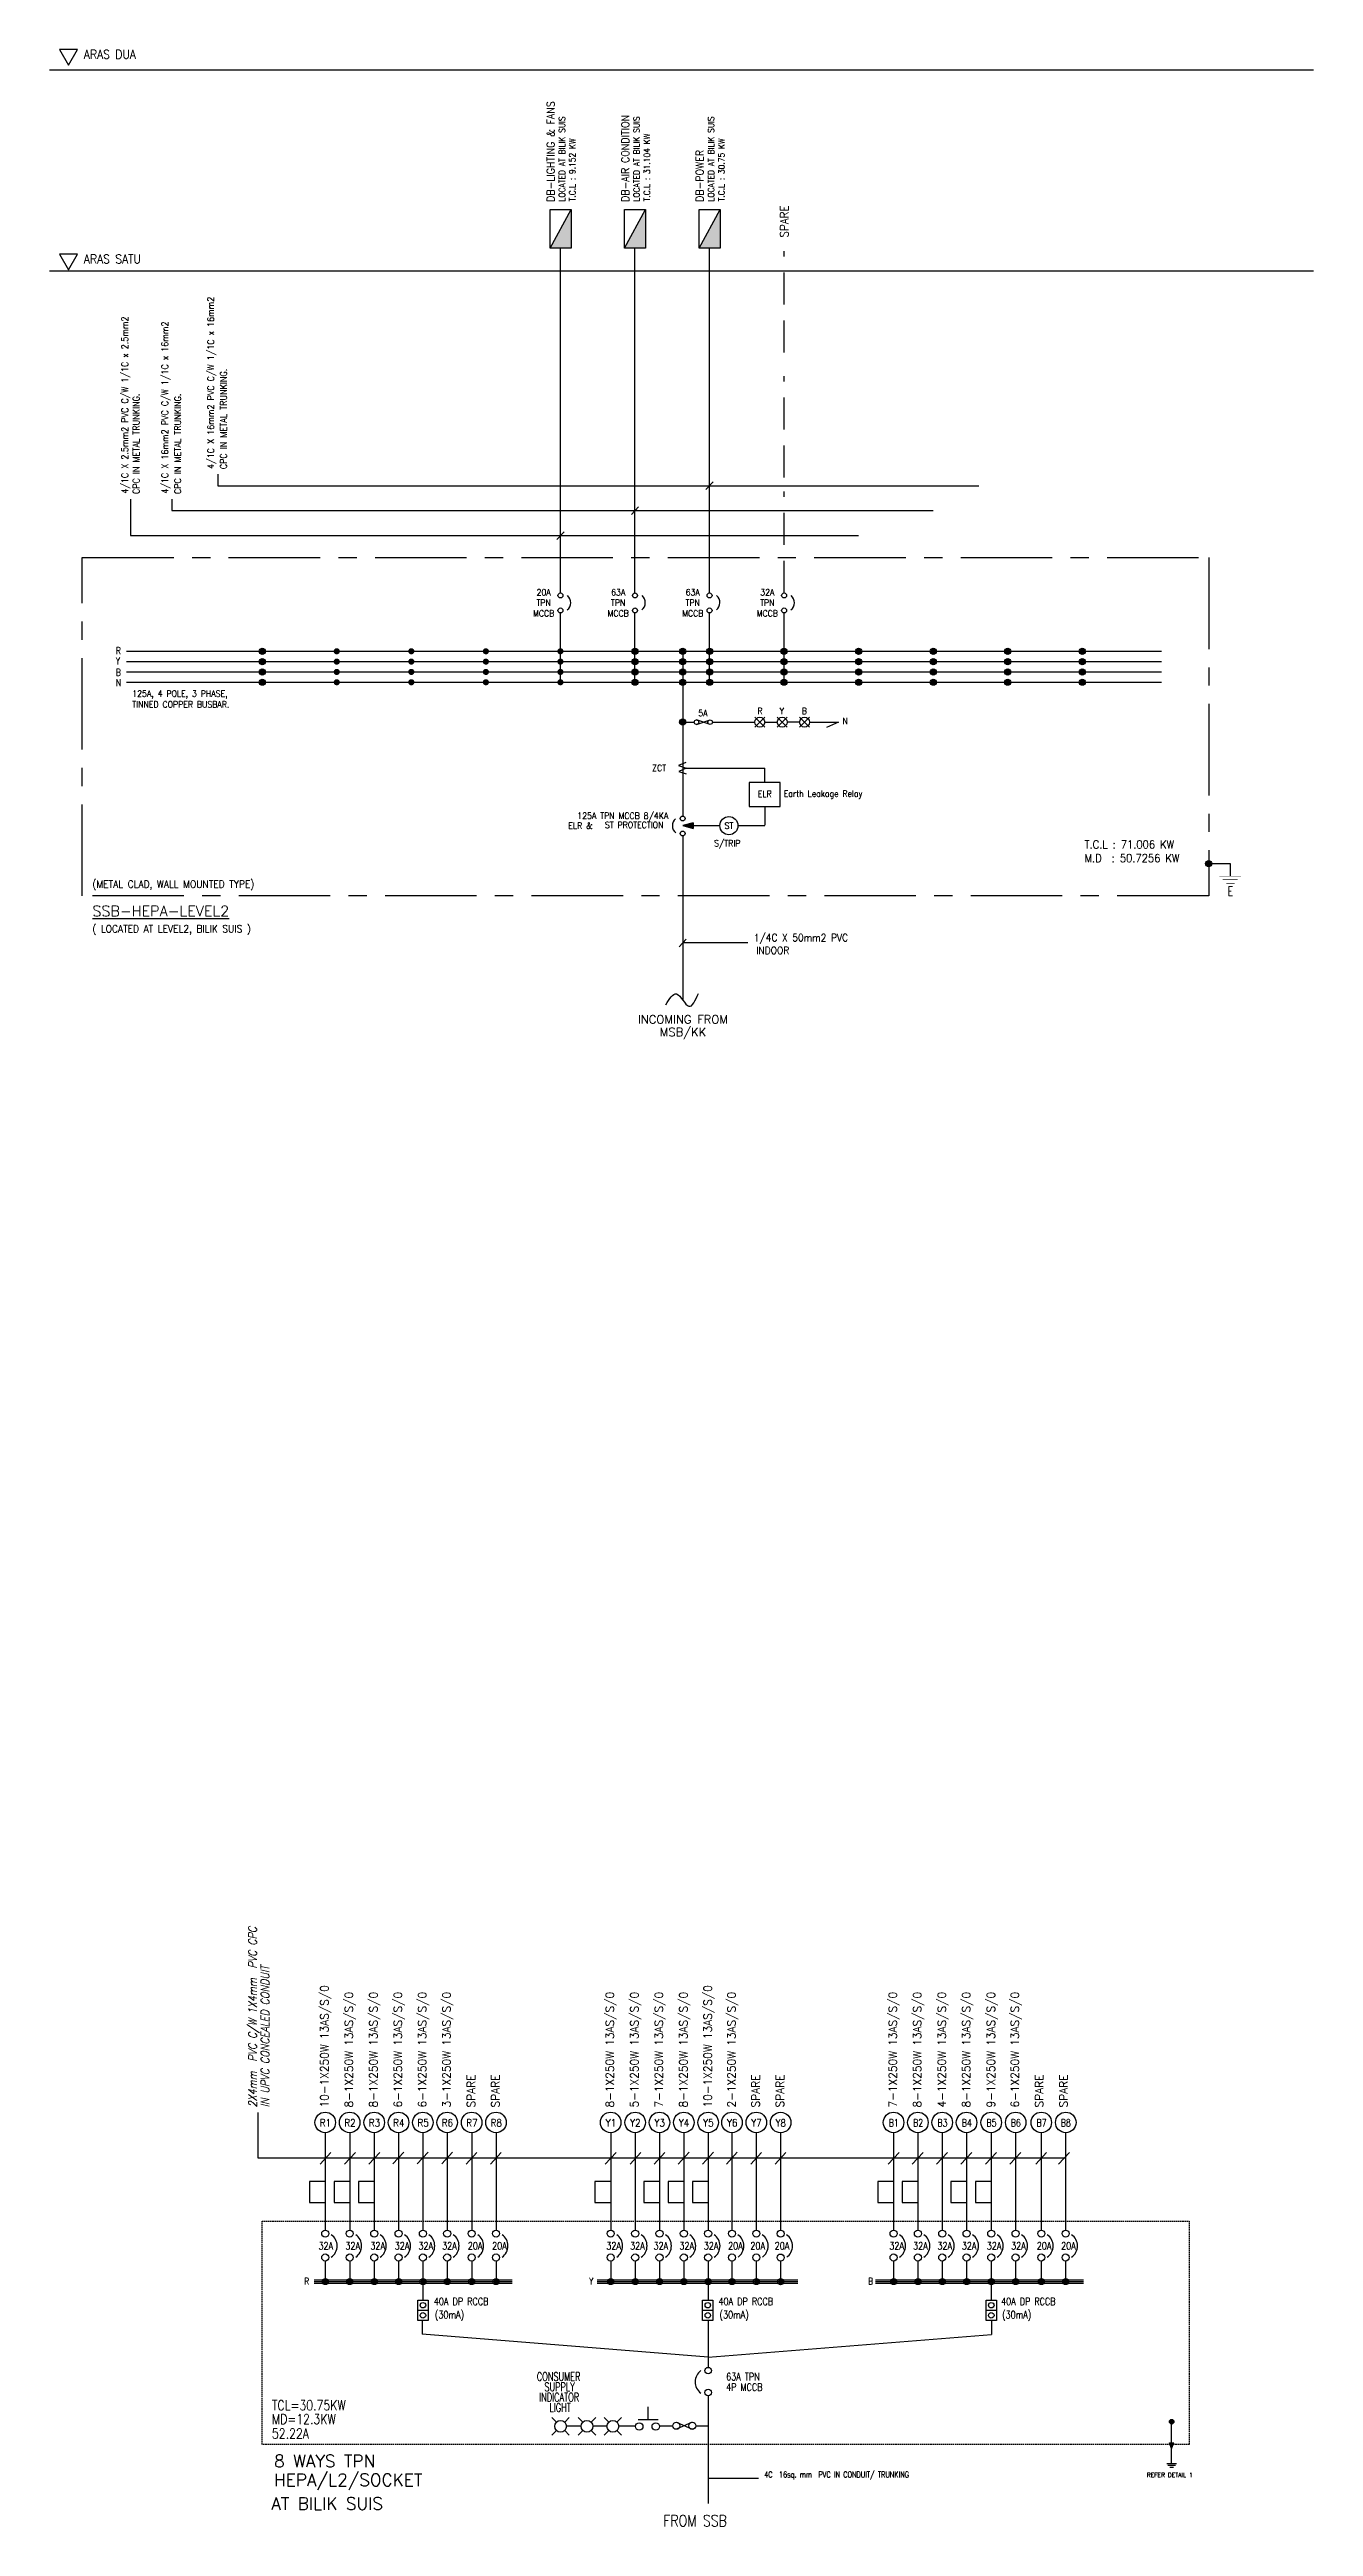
# Model space of a CAD drawing. Header units: inches. Extents: x 93485 to 389576, y 21822 to 277075.
# Drawn here: x 163229 to 232289, y 21822 to 157240 of the extents above; entities that cross this region are included whole.
import ezdxf
from ezdxf.enums import TextEntityAlignment as Align

# ---------------------------------------------------------------- set-up
doc = ezdxf.new("R2010")
doc.units = ezdxf.units.IN
doc.header["$MEASUREMENT"] = 0
for name, pattern in [('CENTERX2', [4, 2.5, -0.5, 0.5, -0.5]), ('DASHED', [0.75, 0.5, -0.25]), ('HIDDEN', [0.375, 0.25, -0.125])]:
    doc.linetypes.add(name, pattern=pattern)
for name, color, linetype in [('$_KOD', 7, 'Continuous'), ('BANGUNAN', 4, 'Continuous'), ('E-DB', 1, 'Continuous'), ('E-SCHEM', 7, 'Continuous'), ('L4', 5, 'Continuous'), ('LAMPU', 7, 'Continuous'), ('LYT', 7, 'Continuous'), ('SCHEM', 7, 'Continuous'), ('TEL', 3, 'Continuous'), ('TEXT', 2, 'Continuous')]:
    doc.layers.add(name, color=color, linetype=linetype)
doc.styles.add('230', font='ROMANS.SHX', dxfattribs={"height": 230})
doc.styles.add('300', font='ROMANS', dxfattribs={"width": 0.75, "height": 300})
doc.styles.add('400', font='ROMANS.shx', dxfattribs={"width": 0.8, "height": 4})
doc.styles.add('ITALICC', font='ITALICC.SHX', dxfattribs={"width": 0.7})
doc.styles.add('ROMANC', font='ROMANC', dxfattribs={"width": 0.8, "height": 250})
doc.styles.add('ROMAND', font='ROMAND', dxfattribs={"width": 0.75, "height": 600})
doc.styles.add('ROMANS', font='ROMANS', dxfattribs={"width": 0.7})

# ---------------------------------------------------------------- blocks, each defined once
blk = doc.blocks.new('E-DB')
at = {"layer": 'E-DB'}
for p, q in [((-440, 480), (440, 480)), ((-440, 480), (440, 0)), ((-440, 0), (-440, 480)), ((440, 0), (-440, 0)), ((440, 480), (440, 0))]:
    blk.add_line(p, q, dxfattribs=at)
at = {"layer": 'E-DB', "color": 7}
blk.add_solid([(-440, 0), (-440, 480), (440, 0)], dxfattribs=at)

msp = doc.modelspace()

# ---------------------------------------------------------------- hatches: boundary and pattern name
at = {"layer": 'E-SCHEM'}
for points in [[(174681, 124342, 1.0000001), (175017, 124342, 1.0000001)], [(174681, 123777, 1.0000001), (175017, 123777, 1.0000001)], [(174681, 123213, 1.0000001), (175017, 123213, 1.0000001)], [(178754, 124342, 1.0000001), (179091, 124342, 1.0000001)], [(178754, 123777, 1.0000001), (179091, 123777, 1.0000001)], [(178754, 123213, 1.0000001), (179091, 123213, 1.0000001)], [(182828, 124342, 1.0000001), (183165, 124342, 1.0000001)], [(182828, 123777, 1.0000001), (183165, 123777, 1.0000001)], [(182828, 123213, 1.0000001), (183165, 123213, 1.0000001)], [(186902, 124342, 1.0000001), (187239, 124342, 1.0000001)], [(186902, 123777, 1.0000001), (187239, 123777, 1.0000001)], [(186902, 123213, 1.0000001), (187239, 123213, 1.0000001)], [(190976, 124342, 1.0000001), (191312, 124342, 1.0000001)], [(190976, 123777, 1.0000001), (191312, 123777, 1.0000001)], [(190976, 123213, 1.0000001), (191312, 123213, 1.0000001)], [(195050, 124342, 1.0000001), (195386, 124342, 1.0000001)], [(195050, 123777, 1.0000001), (195386, 123777, 1.0000001)], [(195050, 123213, 1.0000001), (195386, 123213, 1.0000001)], [(197656, 124342, 1.0000001), (197992, 124342, 1.0000001)], [(197656, 123777, 1.0000001), (197992, 123777, 1.0000001)], [(197656, 123213, 1.0000001), (197992, 123213, 1.0000001)], [(199123, 124342, 1.0000001), (199460, 124342, 1.0000001)], [(199123, 123777, 1.0000001), (199460, 123777, 1.0000001)], [(199123, 123213, 1.0000001), (199460, 123213, 1.0000001)], [(203197, 124342, 1.0000001), (203534, 124342, 1.0000001)], [(203197, 123777, 1.0000001), (203534, 123777, 1.0000001)], [(203197, 123213, 1.0000001), (203534, 123213, 1.0000001)], [(207271, 124342, 1.0000001), (207607, 124342, 1.0000001)], [(207271, 123777, 1.0000001), (207607, 123777, 1.0000001)], [(207271, 123213, 1.0000001), (207607, 123213, 1.0000001)], [(211345, 124342, 1.0000001), (211681, 124342, 1.0000001)], [(211345, 123777, 1.0000001), (211681, 123777, 1.0000001)], [(211345, 123213, 1.0000001), (211681, 123213, 1.0000001)], [(215419, 124342, 1.0000001), (215755, 124342, 1.0000001)], [(215419, 123777, 1.0000001), (215755, 123777, 1.0000001)], [(215419, 123213, 1.0000001), (215755, 123213, 1.0000001)], [(219492, 124342, 1.0000001), (219829, 124342, 1.0000001)], [(219492, 123777, 1.0000001), (219829, 123777, 1.0000001)], [(219492, 123213, 1.0000001), (219829, 123213, 1.0000001)], [(174681, 122649, 1.0000001), (175017, 122649, 1.0000001)], [(178754, 122649, 1.0000001), (179091, 122649, 1.0000001)], [(182828, 122649, 1.0000001), (183165, 122649, 1.0000001)], [(186902, 122649, 1.0000001), (187239, 122649, 1.0000001)], [(190976, 122649, 1.0000001), (191312, 122649, 1.0000001)], [(195050, 122649, 1.0000001), (195386, 122649, 1.0000001)], [(197656, 122649, 1.0000001), (197992, 122649, 1.0000001)], [(199123, 122649, 1.0000001), (199460, 122649, 1.0000001)], [(203197, 122649, 1.0000001), (203534, 122649, 1.0000001)], [(207271, 122649, 1.0000001), (207607, 122649, 1.0000001)], [(211345, 122649, 1.0000001), (211681, 122649, 1.0000001)], [(215419, 122649, 1.0000001), (215755, 122649, 1.0000001)], [(219492, 122649, 1.0000001), (219829, 122649, 1.0000001)], [(197656, 120467, 1.0000001), (197992, 120467, 1.0000001)], [(226397, 112732, 1.0000001), (226734, 112732, 1.0000001)]]:
    msp.add_hatch(color=1, dxfattribs=at).paths.add_polyline_path(points)
at = {"layer": 'SCHEM', "linetype": 'Continuous'}
msp.add_hatch(color=256, dxfattribs=at).paths.add_polyline_path([(198392, 114956), (197824, 114808), (198392, 114661)])

# ---------------------------------------------------------------- linework, layer by layer
at = {"layer": '$_KOD', "color": 3, "linetype": 'Continuous'}
for p, q in [((174619, 41959, 0), (174619, 44450, 0)), ((178607, 42274, 0), (178014, 41632, 0)), ((179942, 42274, 0), (179349, 41632, 0)), ((181277, 42274, 0), (180683, 41632, 0)), ((182585, 42282, 0), (181992, 41640, 0)), ((183915, 42282, 0), (183321, 41640, 0)), ((185253, 42282, 0), (184660, 41640, 0)), ((186582, 42271, 0), (185989, 41629, 0)), ((187912, 42274, 0), (187318, 41632, 0)), ((194181, 42274, 0), (193588, 41632, 0)), ((195540, 42274, 0), (194947, 41632, 0)), ((196850, 42274, 0), (196257, 41632, 0)), ((198174, 42278, 0), (197581, 41636, 0)), ((199504, 42278, 0), (198910, 41636, 0)), ((200804, 42278, 0), (200211, 41636, 0)), ((202134, 42271, 0), (201540, 41629, 0)), ((203463, 42273, 0), (202870, 41631, 0)), ((209649, 42274, 0), (209056, 41632, 0)), ((210959, 42274, 0), (210366, 41632, 0)), ((212294, 42274, 0), (211701, 41632, 0)), ((213623, 42275, 0), (213030, 41633, 0)), ((214971, 42274, 0), (214378, 41632, 0)), ((216300, 42274, 0), (215707, 41632, 0)), ((217705, 42274, 0), (217112, 41632, 0)), ((218958, 42274, 0), (218365, 41632, 0)), ((218747, 41963, 0), (174619, 41959, 0))]:
    msp.add_line(p, q, dxfattribs=at)
for p, q in [((178291, 40689, 0), (177433, 40689, 0)), ((177433, 40689, 0), (177433, 39538, 0)), ((179630, 40689, 0), (178772, 40689, 0)), ((178772, 40689, 0), (178772, 39538, 0)), ((180969, 40689, 0), (180111, 40689, 0)), ((180111, 40689, 0), (180111, 39538, 0)), ((193890, 40689, 0), (193032, 40689, 0)), ((193032, 40689, 0), (193032, 39538, 0)), ((196558, 40689, 0), (195700, 40689, 0)), ((195700, 40689, 0), (195700, 39538, 0)), ((197887, 40689, 0), (197029, 40689, 0)), ((197029, 40689, 0), (197029, 39538, 0)), ((199216, 40689, 0), (198358, 40689, 0)), ((198358, 40689, 0), (198358, 39538, 0)), ((209348, 40689, 0), (208490, 40689, 0)), ((208490, 40689, 0), (208490, 39538, 0)), ((210677, 40689, 0), (209819, 40689, 0)), ((209819, 40689, 0), (209819, 39538, 0)), ((213335, 40689, 0), (212477, 40689, 0)), ((212477, 40689, 0), (212477, 39538, 0)), ((214684, 40689, 0), (213826, 40689, 0)), ((213826, 40689, 0), (213826, 39538, 0)), ((177433, 39538, 0), (178291, 39538, 0)), ((178772, 39538, 0), (179630, 39538, 0)), ((180111, 39538, 0), (180969, 39538, 0)), ((193032, 39538, 0), (193890, 39538, 0)), ((195700, 39538, 0), (196558, 39538, 0)), ((197029, 39538, 0), (197887, 39538, 0)), ((198358, 39538, 0), (199216, 39538, 0)), ((208490, 39538, 0), (209348, 39538, 0)), ((209819, 39538, 0), (210677, 39538, 0)), ((212477, 39538, 0), (213335, 39538, 0)), ((213826, 39538, 0), (214684, 39538, 0)), ((190673, 27776, 0), (190924, 27525, 0)), ((191629, 27776, 0), (191378, 27525, 0)), ((192272, 27298, 0), (191472, 27298, 0)), ((192115, 27776, 0), (192366, 27525, 0)), ((193071, 27776, 0), (192820, 27525, 0)), ((193687, 27298, 0), (192914, 27298, 0)), ((193530, 27776, 0), (193781, 27525, 0)), ((194486, 27776, 0), (194234, 27525, 0)), ((195246, 27298, 0), (194328, 27298, 0)), ((198349, 27521, 0), (197479, 27134, 0)), ((197479, 27521, 0), (198349, 27134, 0)), ((198521, 27328, 0), (199216, 27328, 0)), ((190924, 27071, 0), (190673, 26820, 0)), ((191378, 27071, 0), (191629, 26820, 0)), ((192366, 27071, 0), (192115, 26820, 0)), ((192820, 27071, 0), (193071, 26820, 0)), ((193781, 27071, 0), (193530, 26820, 0)), ((194234, 27071, 0), (194486, 26820, 0))]:
    msp.add_line(p, q)
at = {"color": 0}
for p, q in [((178142, 35281, 0), (178142, 35139, 0)), ((178175, 35328, 0), (178175, 35092, 0)), ((178209, 35354, 0), (178209, 35067, 0)), ((178242, 35368, 0), (178242, 35052, 0)), ((178276, 35375, 0), (178276, 35045, 0)), ((178309, 35375, 0), (178309, 35045, 0)), ((178343, 35368, 0), (178343, 35053, 0)), ((178376, 35352, 0), (178376, 35068, 0)), ((178410, 35326, 0), (178410, 35094, 0)), ((178443, 35276, 0), (178443, 35144, 0)), ((179480, 35281, 0), (179480, 35139, 0)), ((179514, 35328, 0), (179514, 35092, 0)), ((179547, 35354, 0), (179547, 35067, 0)), ((179581, 35368, 0), (179581, 35052, 0)), ((179614, 35375, 0), (179614, 35045, 0)), ((179648, 35375, 0), (179648, 35045, 0)), ((179682, 35368, 0), (179682, 35053, 0)), ((179715, 35352, 0), (179715, 35068, 0)), ((179749, 35326, 0), (179749, 35094, 0)), ((179782, 35276, 0), (179782, 35144, 0)), ((180819, 35281, 0), (180819, 35139, 0)), ((180853, 35328, 0), (180853, 35092, 0)), ((180886, 35354, 0), (180886, 35067, 0)), ((180920, 35368, 0), (180920, 35052, 0)), ((180953, 35375, 0), (180953, 35045, 0)), ((180987, 35375, 0), (180987, 35045, 0)), ((181020, 35368, 0), (181020, 35053, 0)), ((181054, 35352, 0), (181054, 35068, 0)), ((181087, 35326, 0), (181087, 35094, 0)), ((181121, 35276, 0), (181121, 35144, 0)), ((182148, 35281, 0), (182148, 35139, 0)), ((182182, 35328, 0), (182182, 35092, 0)), ((182215, 35354, 0), (182215, 35067, 0)), ((182249, 35368, 0), (182249, 35052, 0)), ((182282, 35375, 0), (182282, 35045, 0)), ((182316, 35375, 0), (182316, 35045, 0)), ((182349, 35368, 0), (182349, 35053, 0)), ((182383, 35352, 0), (182383, 35068, 0)), ((182416, 35326, 0), (182416, 35094, 0)), ((182450, 35276, 0), (182450, 35144, 0)), ((183544, 35354, 0), (183544, 35067, 0)), ((183578, 35368, 0), (183578, 35052, 0)), ((183612, 35375, 0), (183612, 35045, 0)), ((183645, 35375, 0), (183645, 35045, 0)), ((183679, 35368, 0), (183679, 35053, 0)), ((183712, 35352, 0), (183712, 35068, 0)), ((184807, 35281, 0), (184807, 35139, 0)), ((184840, 35328, 0), (184840, 35092, 0)), ((184874, 35354, 0), (184874, 35067, 0)), ((184907, 35368, 0), (184907, 35052, 0)), ((184941, 35375, 0), (184941, 35045, 0)), ((184974, 35375, 0), (184974, 35045, 0)), ((185008, 35368, 0), (185008, 35053, 0)), ((185041, 35352, 0), (185041, 35068, 0)), ((185075, 35326, 0), (185075, 35094, 0)), ((185108, 35276, 0), (185108, 35144, 0)), ((186212, 35354, 0), (186212, 35067, 0)), ((186246, 35368, 0), (186246, 35052, 0)), ((186279, 35375, 0), (186279, 35045, 0)), ((186313, 35375, 0), (186313, 35045, 0)), ((186346, 35368, 0), (186346, 35053, 0)), ((186380, 35352, 0), (186380, 35068, 0)), ((187541, 35354, 0), (187541, 35067, 0)), ((187575, 35368, 0), (187575, 35052, 0)), ((187609, 35375, 0), (187609, 35045, 0)), ((187642, 35375, 0), (187642, 35045, 0)), ((187676, 35368, 0), (187676, 35053, 0)), ((187709, 35352, 0), (187709, 35068, 0)), ((193740, 35281, 0), (193740, 35139, 0)), ((193774, 35328, 0), (193774, 35092, 0)), ((193807, 35354, 0), (193807, 35067, 0)), ((193841, 35368, 0), (193841, 35052, 0)), ((193874, 35375, 0), (193874, 35045, 0)), ((193908, 35375, 0), (193908, 35045, 0)), ((193941, 35368, 0), (193941, 35053, 0)), ((193975, 35352, 0), (193975, 35068, 0)), ((194009, 35326, 0), (194009, 35094, 0)), ((194042, 35276, 0), (194042, 35144, 0)), ((195079, 35281, 0), (195079, 35139, 0)), ((195113, 35328, 0), (195113, 35092, 0)), ((195146, 35354, 0), (195146, 35067, 0)), ((195180, 35368, 0), (195180, 35052, 0)), ((195213, 35375, 0), (195213, 35045, 0)), ((195247, 35375, 0), (195247, 35045, 0)), ((195280, 35368, 0), (195280, 35053, 0)), ((195314, 35352, 0), (195314, 35068, 0)), ((195347, 35326, 0), (195347, 35094, 0)), ((195381, 35276, 0), (195381, 35144, 0)), ((196408, 35281, 0), (196408, 35139, 0)), ((196442, 35328, 0), (196442, 35092, 0)), ((196475, 35354, 0), (196475, 35067, 0)), ((196509, 35368, 0), (196509, 35052, 0)), ((196542, 35375, 0), (196542, 35045, 0)), ((196576, 35375, 0), (196576, 35045, 0)), ((196609, 35368, 0), (196609, 35053, 0)), ((196643, 35352, 0), (196643, 35068, 0)), ((196674, 35321, 0), (196674, 35090, 0)), ((196707, 35271, 0), (196707, 35140, 0)), ((197775, 35281, 0), (197775, 35139, 0)), ((197809, 35328, 0), (197809, 35092, 0)), ((197838, 35368, 0), (197838, 35052, 0)), ((197842, 35354, 0), (197842, 35067, 0)), ((197871, 35375, 0), (197871, 35045, 0)), ((197905, 35375, 0), (197905, 35045, 0)), ((197938, 35368, 0), (197938, 35053, 0)), ((197972, 35352, 0), (197972, 35068, 0)), ((198006, 35326, 0), (198006, 35094, 0)), ((198039, 35276, 0), (198039, 35144, 0)), ((199066, 35281, 0), (199066, 35139, 0)), ((199066, 35281, 0), (199066, 35139, 0)), ((199100, 35328, 0), (199100, 35092, 0)), ((199100, 35328, 0), (199100, 35092, 0)), ((199134, 35354, 0), (199134, 35067, 0)), ((199134, 35354, 0), (199134, 35067, 0)), ((199167, 35368, 0), (199167, 35052, 0)), ((199167, 35368, 0), (199167, 35052, 0)), ((199201, 35375, 0), (199201, 35045, 0)), ((199201, 35375, 0), (199201, 35045, 0)), ((199234, 35375, 0), (199234, 35045, 0)), ((199234, 35375, 0), (199234, 35045, 0)), ((199268, 35368, 0), (199268, 35053, 0)), ((199268, 35368, 0), (199268, 35053, 0)), ((199301, 35352, 0), (199301, 35068, 0)), ((199301, 35352, 0), (199301, 35068, 0)), ((199335, 35326, 0), (199335, 35094, 0)), ((199335, 35326, 0), (199335, 35094, 0)), ((199368, 35276, 0), (199368, 35144, 0)), ((199368, 35276, 0), (199368, 35144, 0)), ((200367, 35281, 0), (200367, 35139, 0)), ((200400, 35328, 0), (200400, 35092, 0)), ((200434, 35354, 0), (200434, 35067, 0)), ((200468, 35368, 0), (200468, 35052, 0)), ((200501, 35375, 0), (200501, 35045, 0)), ((200535, 35375, 0), (200535, 35045, 0)), ((200568, 35368, 0), (200568, 35053, 0)), ((200602, 35352, 0), (200602, 35068, 0)), ((200635, 35326, 0), (200635, 35094, 0)), ((200669, 35276, 0), (200669, 35144, 0)), ((201763, 35354, 0), (201763, 35067, 0)), ((201797, 35368, 0), (201797, 35052, 0)), ((201830, 35375, 0), (201830, 35045, 0)), ((201864, 35375, 0), (201864, 35045, 0)), ((201897, 35368, 0), (201897, 35053, 0)), ((201931, 35352, 0), (201931, 35068, 0)), ((203092, 35349, 0), (203092, 35062, 0)), ((203126, 35364, 0), (203126, 35048, 0)), ((203159, 35370, 0), (203159, 35041, 0)), ((203193, 35370, 0), (203193, 35041, 0)), ((203226, 35363, 0), (203226, 35048, 0)), ((203260, 35348, 0), (203260, 35063, 0)), ((209198, 35281, 0), (209198, 35139, 0)), ((209232, 35328, 0), (209232, 35092, 0)), ((209265, 35354, 0), (209265, 35067, 0)), ((209299, 35368, 0), (209299, 35052, 0)), ((209332, 35375, 0), (209332, 35045, 0)), ((209366, 35375, 0), (209366, 35045, 0)), ((209399, 35368, 0), (209399, 35053, 0)), ((209433, 35352, 0), (209433, 35068, 0)), ((209466, 35326, 0), (209466, 35094, 0)), ((209500, 35276, 0), (209500, 35144, 0)), ((210527, 35281, 0), (210527, 35139, 0)), ((210561, 35328, 0), (210561, 35092, 0)), ((210594, 35354, 0), (210594, 35067, 0)), ((210628, 35368, 0), (210628, 35052, 0)), ((210662, 35375, 0), (210662, 35045, 0)), ((210695, 35375, 0), (210695, 35045, 0)), ((210729, 35368, 0), (210729, 35053, 0)), ((210762, 35352, 0), (210762, 35068, 0)), ((210796, 35326, 0), (210796, 35094, 0)), ((210829, 35276, 0), (210829, 35144, 0)), ((211857, 35281, 0), (211857, 35139, 0)), ((211890, 35328, 0), (211890, 35092, 0)), ((211924, 35354, 0), (211924, 35067, 0)), ((211957, 35368, 0), (211957, 35052, 0)), ((211991, 35375, 0), (211991, 35045, 0)), ((212024, 35375, 0), (212024, 35045, 0)), ((212058, 35368, 0), (212058, 35053, 0)), ((212091, 35352, 0), (212091, 35068, 0)), ((212125, 35326, 0), (212125, 35094, 0)), ((212158, 35276, 0), (212158, 35144, 0)), ((213186, 35281, 0), (213186, 35139, 0)), ((213219, 35328, 0), (213219, 35092, 0)), ((213253, 35354, 0), (213253, 35067, 0)), ((213286, 35368, 0), (213286, 35052, 0)), ((213320, 35375, 0), (213320, 35045, 0)), ((213353, 35375, 0), (213353, 35045, 0)), ((213387, 35368, 0), (213387, 35053, 0)), ((213420, 35352, 0), (213420, 35068, 0)), ((213454, 35326, 0), (213454, 35094, 0)), ((213487, 35276, 0), (213487, 35144, 0)), ((214534, 35281, 0), (214534, 35139, 0)), ((214535, 35281, 0), (214535, 35139, 0)), ((214568, 35328, 0), (214568, 35092, 0)), ((214569, 35328, 0), (214569, 35092, 0)), ((214601, 35354, 0), (214601, 35067, 0)), ((214602, 35354, 0), (214602, 35067, 0)), ((214635, 35368, 0), (214635, 35052, 0)), ((214636, 35368, 0), (214636, 35052, 0)), ((214668, 35375, 0), (214668, 35045, 0)), ((214669, 35375, 0), (214669, 35045, 0)), ((214702, 35375, 0), (214702, 35045, 0)), ((214703, 35375, 0), (214703, 35045, 0)), ((214735, 35368, 0), (214735, 35053, 0)), ((214736, 35368, 0), (214736, 35053, 0)), ((214769, 35352, 0), (214769, 35068, 0)), ((214770, 35352, 0), (214770, 35068, 0)), ((214802, 35326, 0), (214802, 35094, 0)), ((214803, 35326, 0), (214803, 35094, 0)), ((214836, 35276, 0), (214836, 35144, 0)), ((214837, 35276, 0), (214837, 35144, 0)), ((215863, 35281, 0), (215863, 35139, 0)), ((215897, 35328, 0), (215897, 35092, 0)), ((215930, 35354, 0), (215930, 35067, 0)), ((215964, 35368, 0), (215964, 35052, 0)), ((215997, 35375, 0), (215997, 35045, 0)), ((216031, 35375, 0), (216031, 35045, 0)), ((216064, 35368, 0), (216064, 35053, 0)), ((216098, 35352, 0), (216098, 35068, 0)), ((216131, 35326, 0), (216131, 35094, 0)), ((216165, 35276, 0), (216165, 35144, 0)), ((217302, 35328, 0), (217302, 35092, 0)), ((217335, 35354, 0), (217335, 35067, 0)), ((217369, 35368, 0), (217369, 35052, 0)), ((217402, 35375, 0), (217402, 35045, 0)), ((217436, 35375, 0), (217436, 35045, 0)), ((217469, 35368, 0), (217469, 35053, 0)), ((217503, 35352, 0), (217503, 35068, 0)), ((217536, 35326, 0), (217536, 35094, 0)), ((218631, 35328, 0), (218631, 35092, 0)), ((218664, 35354, 0), (218664, 35067, 0)), ((218698, 35368, 0), (218698, 35052, 0)), ((218731, 35375, 0), (218731, 35045, 0)), ((218765, 35375, 0), (218765, 35045, 0)), ((218798, 35368, 0), (218798, 35053, 0)), ((218832, 35352, 0), (218832, 35068, 0)), ((218865, 35326, 0), (218865, 35094, 0))]:
    msp.add_line(p, q, dxfattribs=at)
at = {"linetype": 'Continuous'}
for p, q in [((196488, 27645, 0), (195396, 27645, 0)), ((195943, 27634, 0), (195943, 28358, 0)), ((197288, 27298, 0), (196534, 27298, 0))]:
    msp.add_line(p, q, dxfattribs=at)
for centre, major_axis, start_param, end_param in [((191151, 27298, 0), (-321, 0), 3.1424559, 9.4256412), ((192593, 27298, 0), (-321, 0), 3.1424559, 9.4256412), ((194008, 27298, 0), (-321, 0), 3.1422575, 9.4254428), ((195450, 27290, 0), (204, 0), -0.0009439, 6.2822414), ((196352, 27290, 0), (204, 0), -0.0009439, 6.2822414), ((197479, 27328, 0), (193, 0), -0.0012949, 6.2818904), ((198349, 27328, 0), (193, 0), -0.0023656, 6.2808197)]:
    msp.add_ellipse(centre, major_axis=major_axis, ratio=1, start_param=start_param, end_param=end_param)
at = {"layer": 'BANGUNAN', "color": 255, "linetype": 'Continuous'}
for p, q in [((178291, 43351, 0), (178291, 38027, 0)), ((179630, 43351, 0), (179630, 38027, 0)), ((180969, 43351, 0), (180969, 38027, 0)), ((182298, 43351, 0), (182298, 38027, 0)), ((183627, 43351, 0), (183627, 38027, 0)), ((184956, 43351, 0), (184956, 38027, 0)), ((186295, 43351, 0), (186295, 38027, 0)), ((187624, 43351, 0), (187624, 38027, 0)), ((193890, 43351, 0), (193890, 38027, 0)), ((195229, 43351, 0), (195229, 38027, 0)), ((196558, 43351, 0), (196558, 38027, 0)), ((197887, 43351, 0), (197887, 38027, 0)), ((199216, 43351, 0), (199216, 38027, 0)), ((200516, 43351, 0), (200516, 38027, 0)), ((201846, 43351, 0), (201847, 38027, 0)), ((203175, 43346, 0), (203177, 38022, 0)), ((209348, 43351, 0), (209348, 38027, 0)), ((210677, 43351, 0), (210677, 38027, 0)), ((212006, 43351, 0), (212006, 38027, 0)), ((213335, 43351, 0), (213335, 38027, 0)), ((214684, 43351, 0), (214684, 38027, 0)), ((216013, 43351, 0), (216013, 38027, 0)), ((217418, 43351, 0), (217418, 38027, 0)), ((218747, 43351, 0), (218747, 38027, 0)), ((177694, 35304, 0), (188512, 35304, 0)), ((177694, 35210, 0), (188512, 35210, 0)), ((178291, 36334, 0), (178291, 35210, 0)), ((179630, 36334, 0), (179630, 35210, 0)), ((180969, 36334, 0), (180969, 35210, 0)), ((182298, 36334, 0), (182298, 35210, 0)), ((183627, 36334, 0), (183627, 35210, 0)), ((184956, 36334, 0), (184956, 35210, 0)), ((186295, 36334, 0), (186295, 35210, 0)), ((187624, 36334, 0), (187624, 35210, 0)), ((193158, 35304, 0), (204107, 35304, 0)), ((193158, 35210, 0), (204107, 35210, 0)), ((193890, 36334, 0), (193890, 35210, 0)), ((195229, 36334, 0), (195229, 35210, 0)), ((196558, 36334, 0), (196558, 35210, 0)), ((197887, 36334, 0), (197887, 35210, 0)), ((199216, 36334, 0), (199216, 35210, 0)), ((200517, 36334, 0), (200517, 35210, 0)), ((201846, 36334, 0), (201846, 35210, 0)), ((203175, 36329, 0), (203175, 35206, 0)), ((208362, 35304, 0), (219729, 35304, 0)), ((208362, 35210, 0), (219729, 35210, 0)), ((209348, 36334, 0), (209348, 35210, 0)), ((210677, 36334, 0), (210677, 35210, 0)), ((212006, 36334, 0), (212006, 35210, 0)), ((213335, 36334, 0), (213335, 35210, 0)), ((214684, 36334, 0), (214684, 35210, 0)), ((216013, 36334, 0), (216013, 35210, 0)), ((217418, 36334, 0), (217418, 35210, 0)), ((218747, 36334, 0), (218747, 35210, 0)), ((177694, 35116, 0), (188512, 35116, 0)), ((193158, 35116, 0), (204107, 35116, 0)), ((208362, 35116, 0), (219729, 35116, 0)), ((224541, 26086, 0), (224418, 26390, 0)), ((224541, 26086, 0), (224665, 26390, 0))]:
    msp.add_line(p, q, dxfattribs=at)
at = {"layer": 'BANGUNAN', "color": 255}
for p, q in [((183626, 35210, 0), (183626, 34202, 0)), ((199216, 35210, 0), (199216, 34202, 0)), ((214685, 35210, 0), (214685, 34202, 0)), ((183347, 33076, 0), (183347, 34202, 0)), ((183347, 34202, 0), (183910, 34202, 0)), ((183910, 34202, 0), (183910, 33076, 0)), ((198911, 34202, 0), (199473, 34202, 0)), ((198911, 33076, 0), (198911, 34202, 0)), ((199473, 34202, 0), (199473, 33076, 0)), ((214402, 34202, 0), (214965, 34202, 0)), ((214402, 33076, 0), (214402, 34202, 0)), ((214965, 34202, 0), (214965, 33076, 0)), ((183347, 33639, 0), (183910, 33639, 0)), ((183910, 33076, 0), (183347, 33076, 0)), ((183597, 33076, 0), (183597, 32332, 0)), ((198911, 33639, 0), (199473, 33639, 0)), ((199473, 33076, 0), (198911, 33076, 0)), ((199216, 33076, 0), (199216, 30518, 0)), ((214402, 33639, 0), (214965, 33639, 0)), ((214965, 33076, 0), (214402, 33076, 0)), ((214691, 33067, 0), (214691, 32317, 0)), ((199216, 31070, 0), (183597, 32332, 0)), ((199216, 31070, 0), (214691, 32317, 0)), ((199216, 28971, 0), (199216, 23078, 0)), ((224419, 27550, 0), (224545, 27676, 0)), ((224420, 27569, 0), (224525, 27675, 0)), ((224420, 27533, 0), (224562, 27674, 0)), ((224424, 27518, 0), (224577, 27671, 0)), ((224425, 27594, 0), (224501, 27669, 0)), ((224429, 27504, 0), (224591, 27666, 0)), ((224435, 27492, 0), (224603, 27659, 0)), ((224442, 27480, 0), (224614, 27652, 0)), ((224451, 27470, 0), (224624, 27644, 0)), ((224460, 27461, 0), (224634, 27634, 0)), ((224471, 27453, 0), (224642, 27624, 0)), ((224482, 27445, 0), (224649, 27613, 0)), ((224495, 27439, 0), (224655, 27600, 0)), ((224508, 27435, 0), (224660, 27586, 0)), ((224524, 27431, 0), (224663, 27571, 0)), ((224541, 25273, 0), (224541, 27553, 0)), ((224541, 27430, 0), (224664, 27553, 0)), ((224561, 27432, 0), (224663, 27533, 0)), ((224587, 27439, 0), (224656, 27507, 0)), ((224418, 26390, 0), (224665, 26390, 0)), ((224422, 26380, 0), (224431, 26390, 0)), ((224427, 26367, 0), (224450, 26390, 0)), ((224432, 26354, 0), (224468, 26390, 0)), ((224438, 26341, 0), (224487, 26390, 0)), ((224443, 26327, 0), (224506, 26390, 0)), ((224448, 26314, 0), (224524, 26390, 0)), ((224454, 26301, 0), (224543, 26390, 0)), ((224459, 26288, 0), (224561, 26390, 0)), ((224465, 26274, 0), (224580, 26390, 0)), ((224470, 26261, 0), (224599, 26390, 0)), ((224475, 26248, 0), (224617, 26390, 0)), ((224481, 26235, 0), (224636, 26390, 0)), ((224486, 26221, 0), (224655, 26390, 0)), ((224492, 26208, 0), (224660, 26376, 0)), ((224497, 26195, 0), (224647, 26345, 0)), ((224502, 26182, 0), (224634, 26314, 0)), ((224508, 26169, 0), (224621, 26282, 0)), ((224513, 26155, 0), (224609, 26251, 0)), ((224518, 26142, 0), (224596, 26220, 0)), ((224524, 26129, 0), (224583, 26188, 0)), ((224529, 26116, 0), (224570, 26157, 0)), ((224535, 26102, 0), (224558, 26126, 0)), ((224540, 26089, 0), (224545, 26094, 0)), ((224278, 25273, 0), (224805, 25273, 0)), ((224331, 25167, 0), (224752, 25167, 0)), ((224436, 25062, 0), (224647, 25062, 0))]:
    msp.add_line(p, q, dxfattribs=at)
at = {"layer": 'BANGUNAN', "color": 4, "linetype": 'HIDDEN', "ltscale": 300, "elevation": 0}
msp.add_lwpolyline([(174838, 38519), (225492, 38519), (225492, 26295), (174838, 26295)], close=True, dxfattribs=at)
at = {"layer": 'BANGUNAN', "color": 255, "linetype": 'Continuous'}
for centre, radius in [((178291, 43912, 0), 561), ((179630, 43912, 0), 561), ((180969, 43912, 0), 561), ((182298, 43912, 0), 561), ((183627, 43912, 0), 561), ((184956, 43912, 0), 561), ((186295, 43912, 0), 561), ((187624, 43912, 0), 561), ((193890, 43912, 0), 561), ((195229, 43912, 0), 561), ((196558, 43912, 0), 561), ((197887, 43912, 0), 561), ((199216, 43912, 0), 561), ((200516, 43912, 0), 561), ((201846, 43912, 0), 561), ((203175, 43907, 0), 561), ((209348, 43912, 0), 561), ((210677, 43912, 0), 561), ((212006, 43912, 0), 561), ((213335, 43912, 0), 561), ((214684, 43912, 0), 561), ((216022, 43912, 0), 561), ((217418, 43912, 0), 561), ((218756, 43912, 0), 561), ((178291, 37833, 0), 193), ((179630, 37833, 0), 193), ((180969, 37833, 0), 193), ((182298, 37833, 0), 193), ((183627, 37833, 0), 193), ((184956, 37833, 0), 193), ((186295, 37833, 0), 193), ((187624, 37833, 0), 193), ((193890, 37833, 0), 193), ((195229, 37833, 0), 193), ((196558, 37833, 0), 193), ((197887, 37833, 0), 193), ((199216, 37833, 0), 193), ((200516, 37833, 0), 193), ((201846, 37833, 0), 193), ((203175, 37829, 0), 193), ((209348, 37833, 0), 193), ((210677, 37833, 0), 193), ((212006, 37833, 0), 193), ((213335, 37833, 0), 193), ((214684, 37833, 0), 193), ((216013, 37833, 0), 193), ((217418, 37833, 0), 193), ((218747, 37833, 0), 193), ((178291, 36527, 0), 193), ((179630, 36527, 0), 193), ((180969, 36527, 0), 193), ((182298, 36527, 0), 193), ((183627, 36527, 0), 193), ((184956, 36527, 0), 193), ((186295, 36527, 0), 193), ((187624, 36527, 0), 193), ((193890, 36527, 0), 193), ((195229, 36527, 0), 193), ((196558, 36527, 0), 193), ((197887, 36527, 0), 193), ((199216, 36527, 0), 193), ((200517, 36527, 0), 193), ((201846, 36527, 0), 193), ((203175, 36523, 0), 193), ((209348, 36527, 0), 193), ((210677, 36527, 0), 193), ((212006, 36527, 0), 193), ((213335, 36527, 0), 193), ((214684, 36527, 0), 193), ((216013, 36527, 0), 193), ((217418, 36527, 0), 193), ((218747, 36527, 0), 193), ((178291, 35210, 0), 166), ((179630, 35210, 0), 166), ((180969, 35210, 0), 166), ((182298, 35210, 0), 166), ((183627, 35210, 0), 166), ((184956, 35210, 0), 166), ((186295, 35210, 0), 166), ((187624, 35210, 0), 166), ((193890, 35210, 0), 166), ((195229, 35210, 0), 166), ((196558, 35210, 0), 166), ((197887, 35210, 0), 166), ((199216, 35210, 0), 166), ((199216, 35210, 0), 166), ((200517, 35210, 0), 166), ((201846, 35210, 0), 166), ((203175, 35206, 0), 166), ((209348, 35210, 0), 166), ((210677, 35210, 0), 166), ((212006, 35210, 0), 166), ((213335, 35210, 0), 166), ((214684, 35210, 0), 166), ((214685, 35210, 0), 166), ((216013, 35210, 0), 166), ((217418, 35210, 0), 166), ((218747, 35210, 0), 166), ((183630, 33917, 0), 150), ((199194, 33917, 0), 150), ((214685, 33917, 0), 150), ((183630, 33364, 0), 150), ((199194, 33364, 0), 150), ((214685, 33364, 0), 150), ((199216, 30342, 0), 176), ((199216, 29147, 0), 176), ((224541, 27553, 0), 123)]:
    msp.add_circle(centre, radius, dxfattribs=at)
for centre, start, end in [((178189, 37158, 0), 305.15395, 55.05102), ((179528, 37158, 0), 305.15395, 55.05102), ((180867, 37158, 0), 305.15395, 55.05102), ((182196, 37158, 0), 305.15395, 55.05102), ((183525, 37158, 0), 305.15395, 55.05102), ((184854, 37158, 0), 305.15395, 55.05102), ((186193, 37158, 0), 305.15395, 55.05102), ((187522, 37158, 0), 305.15395, 55.05102), ((193788, 37158, 0), 305.15395, 55.05102), ((195127, 37158, 0), 305.15395, 55.05102), ((196456, 37158, 0), 305.15395, 55.05102), ((197785, 37158, 0), 305.15395, 55.05102), ((199114, 37158, 0), 305.15395, 55.05102), ((200415, 37158, 0), 305.15395, 55.05102), ((201744, 37158, 0), 305.15395, 55.05102), ((203073, 37154, 0), 305.15395, 55.05102), ((209246, 37158, 0), 305.15395, 55.05102), ((210575, 37158, 0), 305.15395, 55.05102), ((211904, 37158, 0), 305.15395, 55.05102), ((213234, 37158, 0), 305.15395, 55.05102), ((214582, 37158, 0), 305.15395, 55.05102), ((215911, 37158, 0), 305.15395, 55.05102), ((217316, 37158, 0), 305.15395, 55.05102), ((218645, 37158, 0), 305.15395, 55.05102), ((199255, 29730, 0), 124.94898, 234.84605)]:
    msp.add_arc(centre, 752, start, end, dxfattribs=at)
at = {"layer": 'E-SCHEM', "color": 1, "linetype": 'Continuous'}
for p, q in [((191144, 127529), (191144, 146386)), ((195218, 127529), (195218, 146386)), ((199292, 127529), (199292, 146386)), ((191144, 127529), (191144, 134455)), ((195218, 127529), (195218, 134455)), ((191144, 122649), (191144, 126440)), ((195218, 122649), (195218, 126440)), ((199292, 122649), (199292, 126440)), ((203365, 122649), (203365, 126440)), ((197824, 124342), (197824, 115334)), ((197824, 118815), (197824, 118413)), ((197824, 114245), (197824, 105279))]:
    msp.add_line(p, q, dxfattribs=at)
at = {"layer": 'E-SCHEM', "color": 9}
for p, q in [((172416, 134019), (172416, 133390)), ((172416, 133390), (214014, 133390)), ((167649, 132663), (167649, 130668)), ((169915, 132663), (169915, 132034)), ((169915, 132034), (211513, 132034)), ((167649, 130668), (207439, 130668)), ((201376, 108400), (197824, 108400))]:
    msp.add_line(p, q, dxfattribs=at)
at = {"layer": 'E-SCHEM', "color": 4, "linetype": 'Continuous'}
for p, q in [((199489, 133599), (199094, 133181)), ((195415, 132243), (195021, 131824)), ((191341, 130877), (190947, 130458)), ((167435, 124342), (223981, 124342)), ((167435, 123777), (223981, 123777)), ((167435, 123213), (223981, 123213)), ((167435, 122649), (223981, 122649)), ((198021, 108609), (197627, 108191))]:
    msp.add_line(p, q, dxfattribs=at)
at = {"layer": 'E-SCHEM'}
for p, q in [((202314, 120742), (201763, 120191)), ((201763, 120742), (202314, 120191)), ((203536, 120742), (202985, 120191)), ((202985, 120742), (203536, 120191)), ((204208, 120742), (204758, 120191)), ((204758, 120742), (204208, 120191)), ((198001, 118265), (197601, 118093)), ((197601, 118093), (198012, 117949)), ((198012, 117949), (197612, 117777)), ((197612, 117777), (198023, 117634))]:
    msp.add_line(p, q, dxfattribs=at)
for centre, radius in [((191144, 127394), 135), ((195218, 127394), 135), ((199292, 127394), 135), ((203365, 127394), 135), ((191144, 126575), 135), ((195218, 126575), 135), ((199292, 126575), 135), ((203365, 126575), 135), ((174849, 124342), 168), ((174849, 123777), 168), ((174849, 123213), 168), ((195218, 124342), 168), ((195218, 123777), 168), ((195218, 123213), 168), ((197824, 124342), 168), ((197824, 124342), 168), ((197824, 123777), 168), ((197824, 123777), 168), ((197824, 123213), 168), ((197824, 123213), 168), ((199292, 124342), 168), ((199292, 123777), 168), ((199292, 123213), 168), ((203365, 124342), 168), ((203365, 123777), 168), ((203365, 123213), 168), ((207439, 124342), 168), ((207439, 123777), 168), ((207439, 123213), 168), ((211513, 124342), 168), ((211513, 123777), 168), ((211513, 123213), 168), ((215587, 124342), 168), ((215587, 123777), 168), ((215587, 123213), 168), ((219661, 124342), 168), ((219661, 123777), 168), ((219661, 123213), 168), ((174849, 122649), 168), ((195218, 122649), 168), ((197824, 122649), 168), ((199292, 122649), 168), ((203365, 122649), 168), ((207439, 122649), 168), ((211513, 122649), 168), ((215587, 122649), 168), ((219661, 122649), 168), ((197824, 120467), 168), ((197824, 115199), 135), ((197824, 114380), 135), ((226566, 112732), 168)]:
    msp.add_circle(centre, radius, dxfattribs=at)
at = {"layer": 'E-SCHEM', "color": 1, "linetype": 'Continuous'}
for centre, start, end in [((191205, 126999), 308.52172, 49.94928), ((195279, 126999), 308.52172, 49.94928), ((199353, 126999), 308.52172, 49.94928), ((203426, 126999), 308.52172, 49.94928), ((197763, 114804), 130.05072, 231.47828)]:
    msp.add_arc(centre, 503, start, end, dxfattribs=at)
at = {"layer": 'E-SCHEM', "color": 1}
msp.add_spline([(196898, 105021), (197493, 105607), (198160, 104931), (198683, 105625)], degree=3, dxfattribs=at)
at = {"layer": 'L4', "color": 9, "linetype": 'CENTERX2', "ltscale": 2000}
msp.add_lwpolyline([(165015, 129463), (226566, 129463), (226566, 110967), (165015, 110967)], close=True, dxfattribs=at)
at = {"layer": 'LAMPU', "linetype": 'Continuous'}
msp.add_line((199216, 24456, 0), (201964, 24456, 0), dxfattribs=at)
at = {"layer": 'SCHEM', "color": 10, "linetype": 'DASHED', "ltscale": 3500}
for p, q in [((203365, 140672), (203365, 146215)), ((203365, 133848), (203365, 139391)), ((203365, 127529), (203365, 133072))]:
    msp.add_line(p, q, dxfattribs=at)
at = {"layer": 'SCHEM'}
for p, q in [((198576, 120344), (199323, 120590)), ((199323, 120344), (198576, 120590)), ((197824, 120467), (198453, 120467)), ((199446, 120467), (201770, 120467)), ((202307, 120467), (202993, 120467)), ((204215, 120467), (203529, 120467)), ((204751, 120467), (206340, 120467)), ((206340, 120467), (205691, 120172)), ((206340, 120467), (205691, 120172)), ((197982, 117949), (202307, 117949)), ((202307, 117174), (202307, 117949)), ((198392, 114956), (197824, 114808)), ((197824, 114808), (198392, 114661)), ((198392, 114956), (198392, 114661)), ((227748, 112732), (227748, 112046))]:
    msp.add_line(p, q, dxfattribs=at)
at = {"layer": 'SCHEM', "linetype": 'HIDDEN'}
for p, q in [((202307, 115855), (202307, 114808)), ((198392, 114808), (199854, 114808)), ((200845, 114808), (202307, 114808))]:
    msp.add_line(p, q, dxfattribs=at)
at = {"layer": 'SCHEM', "color": 7}
msp.add_line((226566, 112732), (227748, 112732), dxfattribs=at)
at = {"layer": 'SCHEM', "color": 1, "elevation": 0}
for points in [[(164271, 156390), (164762, 157240), (163780, 157240)], [(164271, 145201), (164762, 146051), (163780, 146051)]]:
    msp.add_lwpolyline(points, close=True, dxfattribs=at)
at = {"layer": 'SCHEM'}
msp.add_lwpolyline([(201459, 117174), (201459, 115855), (203154, 115855), (203154, 117174)], close=True, dxfattribs=at)
at = {"layer": 'SCHEM', "const_width": 34.3}
for points in [[(227156, 112046), (228340, 112046)], [(227327, 111862), (228142, 111862)], [(227538, 111637), (227985, 111637)]]:
    msp.add_lwpolyline(points, dxfattribs=at)
at = {"layer": 'SCHEM'}
for centre, radius in [((198576, 120467), 123), ((199323, 120467), 123), ((202038, 120467), 268), ((203261, 120467), 268), ((204483, 120467), 268), ((200350, 114808), 495)]:
    msp.add_circle(centre, radius, dxfattribs=at)
at = {"layer": 'TEL', "color": 8, "linetype": 'Continuous'}
for p, q in [((163229, 156130, 0), (232289, 156130, 0)), ((163229, 145144, 0), (232289, 145144, 0))]:
    msp.add_line(p, q, dxfattribs=at)

# ---------------------------------------------------------------- block references
at = {"layer": 'E-DB', "color": 7, "xscale": 2.392031249939464, "yscale": 2.392031249939464, "zscale": 2.39203125, "rotation": 90}
for p in [(191726, 147439), (195800, 147439), (199873, 147439)]:
    msp.add_blockref('E-DB', p, dxfattribs=at)

# ---------------------------------------------------------------- texts
at = {"style": 'ROMANS', "width": 0.7}
for s, p in [('CONSUMER', (189854, 29785, 0)), ('INDICATOR ', (189981, 28657, 0)), ('SUPPLY', (190267, 29220, 0)), ('LIGHT', (190542, 28092, 0))]:
    msp.add_text(s, height=464.3, dxfattribs=at).set_placement(p)
at = {"color": 7, "style": 'ROMAND'}
msp.add_text('REFER DETAIL 1', height=234.74, dxfattribs=at).set_placement((223187, 24522, 0))
at = {"layer": 'BANGUNAN', "color": 255, "linetype": 'Continuous'}
for s, height, style, width, p in [('2X4mm  PVC C/W 1X4mm  PVC CPC', 450, 'ITALICC', 0.85, (174548, 44735, 0)), ('IN UPVC CONCEALED CONDUIT', 450, 'ITALICC', 0.85, (175230, 44735, 0)), ('10-1X250W 13AS/S/0', 445.5, 'ROMANC', 0.95, (178469, 44735, 0)), ('8-1X250W 13AS/S/0', 445.5, 'ROMANC', 0.95, (179807, 44735, 0)), ('8-1X250W 13AS/S/0', 445.5, 'ROMANC', 0.95, (181146, 44735, 0)), ('6-1X250W 13AS/S/0', 445.5, 'ROMANC', 0.95, (182485, 44735, 0)), ('6-1X250W 13AS/S/0', 445.5, 'ROMANC', 0.95, (183814, 44735, 0)), ('3-1X250W 13AS/S/0', 445.5, 'ROMANC', 0.95, (185143, 44735, 0)), ('8-1X250W 13AS/S/0', 445.5, 'ROMANC', 0.95, (194067, 44735, 0)), ('5-1X250W 13AS/S/0', 445.5, 'ROMANC', 0.95, (195406, 44735, 0)), ('7-1X250W 13AS/S/0', 445.5, 'ROMANC', 0.95, (196745, 44735, 0)), ('8-1X250W 13AS/S/0', 445.5, 'ROMANC', 0.95, (198084, 44735, 0)), ('10-1X250W 13AS/S/0', 445.5, 'ROMANC', 0.95, (199413, 44735, 0)), ('2-1X250W 13AS/S/0', 445.5, 'ROMANC', 0.95, (200713, 44735, 0)), ('7-1X250W 13AS/S/0', 445.5, 'ROMANC', 0.95, (209525, 44735, 0)), ('8-1X250W 13AS/S/0', 445.5, 'ROMANC', 0.95, (210864, 44735, 0)), ('4-1X250W 13AS/S/0', 445.5, 'ROMANC', 0.95, (212203, 44735, 0)), ('8-1X250W 13AS/S/0', 445.5, 'ROMANC', 0.95, (213541, 44735, 0)), ('9-1X250W 13AS/S/0', 445.5, 'ROMANC', 0.95, (214890, 44735, 0)), ('6-1X250W 13AS/S/0', 445.5, 'ROMANC', 0.95, (216200, 44735, 0)), ('SPARE', 445.5, 'ROMANC', 0.95, (186482, 44735, 0)), ('SPARE', 445.5, 'ROMANC', 0.95, (187811, 44735, 0)), ('SPARE', 445.5, 'ROMANC', 0.95, (202033, 44735, 0)), ('SPARE', 445.5, 'ROMANC', 0.95, (203362, 44735, 0)), ('SPARE', 445.5, 'ROMANC', 0.95, (217529, 44735, 0)), ('SPARE', 445.5, 'ROMANC', 0.95, (218858, 44735, 0))]:
    msp.add_text(s, height=height, rotation=90, dxfattribs=dict(at, style=style, width=width)).set_placement(p)
at = {"layer": 'BANGUNAN', "color": 255, "linetype": 'Continuous', "style": 'ROMANS'}
for s, width, p in [('R1', 0.9, (178305, 43695, 0)), ('R2', 0.9, (179644, 43695, 0)), ('R3', 0.9, (180983, 43695, 0)), ('R4', 0.9, (182312, 43695, 0)), ('R5', 0.9, (183641, 43695, 0)), ('R6', 0.9, (184970, 43695, 0)), ('R7', 0.9, (186309, 43695, 0)), ('R8', 0.9, (187638, 43695, 0)), ('Y1', 0.9, (193904, 43695, 0)), ('Y2', 0.9, (195238, 43695, 0)), ('Y3', 0.9, (196567, 43695, 0)), ('Y4', 0.9, (197896, 43695, 0)), ('Y5', 0.9, (199230, 43695, 0)), ('Y6', 0.9, (200531, 43695, 0)), ('Y7', 0.9, (201855, 43695, 0)), ('Y8', 0.9, (203184, 43690, 0)), ('B1', 0.8, (209362, 43695, 0)), ('B2', 0.8, (210691, 43695, 0)), ('B3', 0.8, (212020, 43695, 0)), ('B4', 0.8, (213349, 43695, 0)), ('B5', 0.8, (214698, 43695, 0)), ('B6', 0.8, (216027, 43695, 0)), ('B7', 0.8, (217432, 43695, 0)), ('B8', 0.8, (218761, 43695, 0))]:
    msp.add_text(s, height=390.9, dxfattribs=dict(at, width=width)).set_placement(p, align=Align.CENTER)
at = {"layer": 'BANGUNAN', "color": 255, "linetype": 'Continuous', "width": 0.8}
for s, height, style, p in [('32A', 402.1, 'ROMANS', (177924, 36966, 0)), ('32A', 402.1, 'ROMANS', (179391, 36966, 0)), ('32A', 402.1, 'ROMANS', (180756, 36966, 0)), ('32A', 402.1, 'ROMANS', (182087, 36966, 0)), ('32A', 402.1, 'ROMANS', (183383, 36966, 0)), ('32A', 402.1, 'ROMANS', (184680, 36966, 0)), ('20A', 402.1, 'ROMANS', (186082, 36966, 0)), ('20A', 402.1, 'ROMANS', (187413, 36966, 0)), ('32A', 402.1, 'ROMANS', (193651, 36966, 0)), ('32A', 402.1, 'ROMANS', (194948, 36966, 0)), ('32A', 402.1, 'ROMANS', (196232, 36966, 0)), ('32A', 402.1, 'ROMANS', (197643, 36966, 0)), ('32A', 402.1, 'ROMANS', (198974, 36966, 0)), ('20A', 402.1, 'ROMANS', (200304, 36966, 0)), ('20A', 402.1, 'ROMANS', (201520, 36966, 0)), ('20A', 402.1, 'ROMANS', (202849, 36962, 0)), ('32A', 402.1, 'ROMANS', (209115, 36966, 0)), ('32A', 402.1, 'ROMANS', (210411, 36966, 0)), ('32A', 402.1, 'ROMANS', (211742, 36966, 0)), ('32A', 402.1, 'ROMANS', (213072, 36966, 0)), ('32A', 402.1, 'ROMANS', (214437, 36966, 0)), ('32A', 402.1, 'ROMANS', (215768, 36966, 0)), ('20A', 402.1, 'ROMANS', (217171, 36966, 0)), ('20A', 402.1, 'ROMANS', (218502, 36966, 0)), ('R', 355, 'ROMAND', (177150, 35054, 0)), ('Y', 355, 'ROMAND', (192718, 35054, 0)), ('B', 355, 'ROMAND', (207964, 35054, 0)), ('40A DP RCCB', 402.1, 'ROMANS', (184227, 33927, 0)), ('40A DP RCCB', 402.1, 'ROMANS', (199782, 33927, 0)), ('40A DP RCCB', 402.1, 'ROMANS', (215222, 33927, 0)), ('(30mA)', 402.1, 'ROMANS', (184282, 33200, 0)), ('(30mA)', 402.1, 'ROMANS', (199837, 33200, 0)), ('(30mA)', 402.1, 'ROMANS', (215276, 33200, 0)), ('63A TPN', 402.1, 'ROMANS', (200201, 29811, 0)), ('TCL=30.75KW', 546.75, 'ROMANS', (175380, 28174, 0)), ('4P MCCB', 402.1, 'ROMANS', (200201, 29241, 0)), ('52.22A', 546.8, 'ROMANS', (175380, 26630, 0)), ('MD=12.3KW', 546.8, 'ROMANS', (175380, 27420, 0)), ('FROM SSB', 625.5, 'ROMANS', (196765, 21822, 0))]:
    msp.add_text(s, height=height, dxfattribs=dict(at, style=style)).set_placement(p)
at = {"layer": 'BANGUNAN', "color": 255, "linetype": 'Continuous', "style": 'ROMANC'}
for s, p in [('8 WAYS TPN ', (175498, 25060, 0)), ('HEPA/L2/SOCKET', (175498, 24032, 0)), ('AT BILIK SUIS', (175342, 22739, 0))]:
    msp.add_text(s, height=675, dxfattribs=at).set_placement(p)
at = {"layer": 'E-SCHEM', "color": 7, "linetype": 'Continuous'}
for s, height, style, width, p in [('ARAS DUA', 478.4, '400', 0.9, (165105, 156739, 0)), ('ARAS SATU', 478.4, '400', 0.9, (165105, 145550, 0)), ('Y', 386, '300', 0.8, (166849, 123621)), ('R', 386, '300', 0.8, (166849, 124185)), ('B', 386, '300', 0.8, (166849, 123000)), ('N', 386, '300', 0.8, (166849, 122435)), ('125A, 4 POLE, 3 PHASE,', 345.51, '230', 0.9, (167748, 121855)), ('TINNED COPPER BUSBAR.', 345.51, '230', 0.9, (167748, 121262)), ('5A', 345.5, '230', 0.9, (198676, 120791)), ('R', 346, '230', 0.9, (201908, 120909)), ('Y', 346, '230', 0.9, (203127, 120909)), ('B', 346, '230', 0.9, (204334, 120909)), ('N', 346, '230', 0.9, (206560, 120357)), ('Earth Leakage Relay', 345.51, '230', 0.9, (203344, 116387)), ('S/TRIP', 345.5, '230', 0.9, (199541, 113675)), ('T.C.L : 71.006 KW', 441.92, '400', 0.9, (219785, 113559, 0)), ('M.D  : 50.7256 KW', 441.92, '400', 0.9, (219785, 112812, 0)), ('(METAL CLAD, WALL MOUNTED TYPE)', 403.1, '400', 0.9, (165567, 111415)), ('( LOCATED AT LEVEL2, BILIK SUIS )', 403.1, '400', 0.9, (165567, 108967)), ('1/4C X 50mm2 PVC', 403.1, '230', 0.9, (201713, 108484)), ('INDOOR', 403.1, '230', 0.9, (201842, 107789))]:
    msp.add_text(s, height=height, dxfattribs=dict(at, style=style, width=width)).set_placement(p)
at = {"layer": 'E-SCHEM', "color": 6, "linetype": 'Continuous', "style": '400', "width": 0.9}
for s, height, p in [('DB-LIGHTING & FANS', 421, (190819, 148909)), ('DB-AIR CONDITION', 421, (194893, 148909)), ('DB-POWER', 421, (198967, 148909)), ('SPARE', 460.7, (203604, 146962))]:
    msp.add_text(s, height=height, rotation=90, dxfattribs=at).set_placement(p)
at = {"layer": 'E-SCHEM', "color": 7, "linetype": 'Continuous', "width": 0.9}
for s, height, style, p in [('LOCATED AT BILIK SUIS', 334.88, '400', (191396, 148924)), ('LOCATED AT BILIK SUIS', 334.88, '400', (195469, 148924)), ('LOCATED AT BILIK SUIS', 334.88, '400', (199543, 148924)), ('T.C.L : 9.152 KW', 334.88, '400', (191962, 148933)), ('T.C.L : 31.104 KW', 334.88, '400', (196036, 148933)), ('T.C.L : 30.75 KW', 334.88, '400', (200110, 148933)), ('4/1C X 16mm2 PVC C/W 1/1C x 16mm2 ', 357.96, '230', (172213, 134310, 0)), ('4/1C X 2.5mm2 PVC C/W 1/1C x 2.5mm2 ', 357.96, '230', (167517, 132954, 0)), ('4/1C X 16mm2 PVC C/W 1/1C x 16mm2 ', 357.96, '230', (169712, 132954, 0)), ('CPC IN METAL TRUNKING.', 357.96, '230', (172908, 134294, 0)), ('CPC IN METAL TRUNKING.', 357.96, '230', (168141, 132938, 0)), ('CPC IN METAL TRUNKING.', 357.96, '230', (170408, 132938, 0))]:
    msp.add_text(s, height=height, rotation=90, dxfattribs=dict(at, style=style)).set_placement(p)
at = {"layer": 'E-SCHEM', "color": 7, "linetype": 'Continuous', "style": '230', "width": 0.9}
for s, p in [('20A', (190226, 127396)), ('63A', (194300, 127396)), ('63A', (198374, 127396)), ('32A', (202448, 127396)), ('MCCB', (190226, 126242)), ('TPN', (190226, 126828)), ('MCCB', (194300, 126242)), ('TPN', (194300, 126828)), ('MCCB', (198374, 126242)), ('TPN', (198374, 126828)), ('MCCB', (202448, 126242)), ('TPN', (202448, 126828)), ('ELR', (202307, 116375))]:
    msp.add_text(s, height=345.5, dxfattribs=at).set_placement(p, align=Align.CENTER)
for s, height, p in [('ZCT', 345.5, (196917, 117792)), ('125A TPN MCCB 8/4KA', 345.51, (197037, 115174, 0)), ('ELR &', 345.5, (192896, 114641, 0)), ('ST PROTECTION', 345.51, (196770, 114679, 0))]:
    msp.add_text(s, height=height, dxfattribs=at).set_placement(p, align=Align.RIGHT)
msp.add_text('ST', height=345.5, dxfattribs=at).set_placement((200350, 114808), align=Align.MIDDLE_CENTER)
at = {"layer": 'E-SCHEM', "color": 1, "style": 'ROMANS'}
msp.add_text('%%USSB-HEPA-LEVEL2', height=575.85, dxfattribs=at).set_placement((165567, 109852))
for s, height, p in [('INCOMING FROM', 460.68, (197840, 103984)), ('MSB/KK', 460.7, (197840, 103295))]:
    msp.add_text(s, height=height, dxfattribs=at).set_placement(p, align=Align.CENTER)
at = {"layer": 'LYT', "color": 7, "linetype": 'Continuous', "style": 'ROMAND', "width": 0.8}
msp.add_text('4C  16sq. mm  PVC IN CONDUIT/ TRUNKING', height=324, dxfattribs=at).set_placement((202278, 24496, 0))
at = {"layer": 'TEXT', "style": '230', "width": 0.75}
msp.add_text('E', height=509, dxfattribs=at).set_placement((227596, 110969))

doc.saveas('drawing.dxf')
